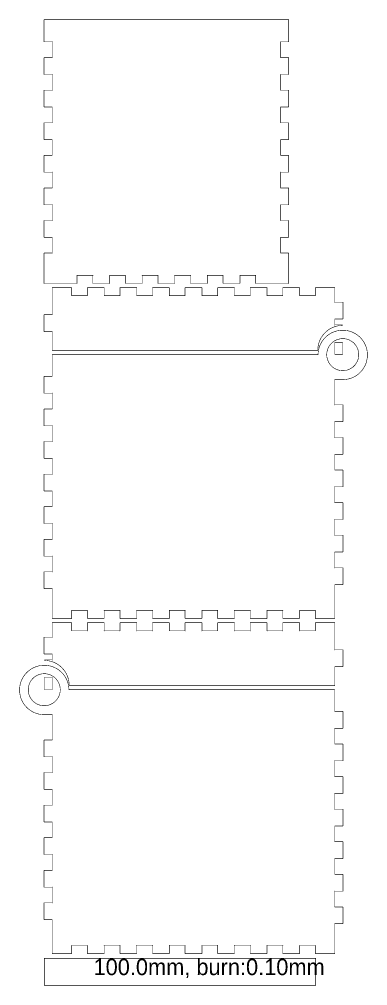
# Model space of a CAD drawing. Extents: x 10 to 138, y 10 to 697.
# Drawn here: x 9.7 to 138.1, y 9.9 to 365.8 of the extents above; entities that cross this region are included whole.
import ezdxf

# ---------------------------------------------------------------- set-up
doc = ezdxf.new("R2010")
doc.units = 0
doc.layers.get('0').update_dxf_attribs({"linetype": 'CONTINUOUS'})

msp = doc.modelspace()

# ---------------------------------------------------------------- linework, layer by layer
at = {"color": 0, "const_width": 0.2}
for points in [[(21.9246, 268.5), (30.9246, 268.5), (30.9411, 268.5), (30.9948, 268.53), (31.0251, 268.584), (31.0251, 268.6), (31.0251, 271.5), (31.0251, 271.511), (31.01, 271.543), (30.9866, 271.538), (30.9824, 271.515), (31.0141, 271.5), (31.0251, 271.5), (36.8254, 271.5), (36.8349, 271.5), (36.8667, 271.515), (36.8625, 271.538), (36.8392, 271.543), (36.8254, 271.511), (36.8254, 271.5), (36.8254, 268.6), (36.8254, 268.584), (36.8543, 268.53), (36.908, 268.5), (36.926, 268.5), (42.926, 268.5), (42.9426, 268.5), (42.9962, 268.53), (43.0251, 268.584), (43.0251, 268.6), (43.0251, 271.5), (43.0251, 271.511), (43.01, 271.543), (42.9877, 271.538), (42.9824, 271.515), (43.0142, 271.5), (43.0251, 271.5), (48.8251, 271.5), (48.835, 271.5), (48.8668, 271.515), (48.8625, 271.538), (48.8389, 271.543), (48.8251, 271.511), (48.8251, 271.5), (48.8251, 268.6), (48.8251, 268.584), (48.8541, 268.53), (48.9066, 268.5), (48.9246, 268.5), (54.9243, 268.5), (54.9409, 268.5), (54.9949, 268.53), (55.0252, 268.584), (55.0252, 268.6), (55.0252, 271.5), (55.0252, 271.511), (55.0101, 271.543), (54.9864, 271.538), (54.9822, 271.515), (55.0139, 271.5), (55.0252, 271.5), (60.8252, 271.5), (60.8348, 271.5), (60.8665, 271.515), (60.8623, 271.538), (60.839, 271.543), (60.8252, 271.511), (60.8252, 271.5), (60.8252, 268.6), (60.8252, 268.584), (60.8542, 268.53), (60.9064, 268.5), (60.9244, 268.5), (66.9258, 268.5), (66.9424, 268.5), (66.996, 268.53), (67.025, 268.584), (67.025, 268.6), (67.025, 271.5), (67.025, 271.511), (67.0098, 271.543), (66.9879, 271.538), (66.9823, 271.515), (67.014, 271.5), (67.025, 271.5), (72.8253, 271.5), (72.8349, 271.5), (72.8666, 271.515), (72.8624, 271.538), (72.8391, 271.543), (72.8253, 271.511), (72.8253, 271.5), (72.8253, 268.6), (72.8253, 268.584), (72.8543, 268.53), (72.9079, 268.5), (72.9259, 268.5), (78.9259, 268.5), (78.9421, 268.5), (78.9961, 268.53), (79.025, 268.584), (79.025, 268.6), (79.025, 271.5), (79.025, 271.511), (79.0099, 271.543), (78.9876, 271.538), (78.9824, 271.515), (79.0141, 271.5), (79.025, 271.5), (84.8251, 271.5), (84.8349, 271.5), (84.8663, 271.515), (84.8625, 271.538), (84.8388, 271.543), (84.8251, 271.511), (84.8251, 271.5), (84.8251, 268.6), (84.8251, 268.584), (84.854, 268.53), (84.908, 268.5), (84.9256, 268.5), (90.9257, 268.5), (90.9422, 268.5), (90.9959, 268.53), (91.0248, 268.584), (91.0248, 268.6), (91.0248, 271.5), (91.0248, 271.511), (91.0096, 271.543), (90.9877, 271.538), (90.9821, 271.515), (91.0138, 271.5), (91.0248, 271.5), (96.8252, 271.5), (96.8347, 271.5), (96.8664, 271.515), (96.8622, 271.538), (96.8389, 271.543), (96.8252, 271.511), (96.8252, 271.5), (96.8252, 268.6), (96.8252, 268.584), (96.8541, 268.53), (96.9063, 268.5), (96.9243, 268.5), (105.926, 268.5), (108.926, 268.5), (108.942, 268.5), (108.996, 268.53), (109.025, 268.584), (109.025, 268.6), (109.025, 271.6), (109.025, 279.6), (109.025, 279.618), (108.996, 279.672), (108.942, 279.701), (108.926, 279.701), (106.025, 279.701), (106.014, 279.701), (105.982, 279.687), (105.988, 279.663), (106.01, 279.659), (106.025, 279.691), (106.025, 279.701), (106.025, 285.499), (106.025, 285.51), (106.01, 285.542), (105.988, 285.538), (105.982, 285.514), (106.014, 285.499), (106.025, 285.499), (108.926, 285.499), (108.942, 285.499), (108.996, 285.53), (109.025, 285.583), (109.025, 285.6), (109.025, 291.6), (109.025, 291.618), (108.996, 291.671), (108.942, 291.7), (108.926, 291.7), (106.025, 291.7), (106.014, 291.7), (105.982, 291.687), (105.988, 291.663), (106.01, 291.659), (106.025, 291.691), (106.025, 291.7), (106.025, 297.501), (106.025, 297.512), (106.01, 297.543), (105.988, 297.538), (105.982, 297.516), (106.014, 297.501), (106.025, 297.501), (108.926, 297.501), (108.942, 297.501), (108.996, 297.53), (109.025, 297.583), (109.025, 297.6), (109.025, 303.6), (109.025, 303.617), (108.996, 303.671), (108.942, 303.7), (108.926, 303.7), (106.025, 303.7), (106.014, 303.7), (105.982, 303.687), (105.988, 303.663), (106.01, 303.659), (106.025, 303.691), (106.025, 303.7), (106.025, 309.5), (106.025, 309.511), (106.01, 309.543), (105.988, 309.538), (105.982, 309.516), (106.014, 309.5), (106.025, 309.5), (108.926, 309.5), (108.942, 309.5), (108.996, 309.529), (109.025, 309.583), (109.025, 309.6), (109.025, 315.6), (109.025, 315.618), (108.996, 315.671), (108.942, 315.7), (108.926, 315.7), (106.025, 315.7), (106.014, 315.7), (105.982, 315.686), (105.988, 315.663), (106.01, 315.659), (106.025, 315.691), (106.025, 315.7), (106.025, 321.501), (106.025, 321.511), (106.01, 321.543), (105.988, 321.538), (105.982, 321.516), (106.014, 321.501), (106.025, 321.501), (108.926, 321.501), (108.942, 321.501), (108.996, 321.529), (109.025, 321.583), (109.025, 321.6), (109.025, 327.6), (109.025, 327.618), (108.996, 327.671), (108.942, 327.7), (108.926, 327.7), (106.025, 327.7), (106.014, 327.7), (105.982, 327.686), (105.988, 327.663), (106.01, 327.659), (106.025, 327.691), (106.025, 327.7), (106.025, 333.5), (106.025, 333.512), (106.01, 333.543), (105.988, 333.538), (105.982, 333.515), (106.014, 333.5), (106.025, 333.5), (108.926, 333.5), (108.942, 333.5), (108.996, 333.53), (109.025, 333.583), (109.025, 333.6), (109.025, 339.6), (109.025, 339.617), (108.996, 339.671), (108.942, 339.7), (108.926, 339.7), (106.025, 339.7), (106.014, 339.7), (105.982, 339.687), (105.988, 339.663), (106.01, 339.659), (106.025, 339.69), (106.025, 339.7), (106.025, 345.5), (106.025, 345.511), (106.01, 345.543), (105.988, 345.538), (105.982, 345.515), (106.014, 345.5), (106.025, 345.5), (108.926, 345.5), (108.942, 345.5), (108.996, 345.529), (109.025, 345.583), (109.025, 345.599), (109.025, 351.599), (109.025, 351.617), (108.996, 351.671), (108.942, 351.7), (108.926, 351.7), (106.025, 351.7), (106.014, 351.7), (105.982, 351.686), (105.988, 351.663), (106.01, 351.659), (106.025, 351.691), (106.025, 351.7), (106.025, 357.501), (106.025, 357.512), (106.01, 357.544), (105.988, 357.537), (105.982, 357.516), (106.014, 357.501), (106.025, 357.501), (108.926, 357.501), (108.942, 357.501), (108.996, 357.53), (109.025, 357.583), (109.025, 357.6), (109.025, 365.601), (109.025, 365.619), (108.996, 365.672), (108.942, 365.7), (108.926, 365.7), (105.926, 365.7), (21.9246, 365.7), (18.9246, 365.7), (18.9067, 365.7), (18.8543, 365.672), (18.8254, 365.619), (18.8254, 365.601), (18.8254, 357.6), (18.8254, 357.583), (18.8543, 357.53), (18.9067, 357.501), (18.9246, 357.501), (21.8254, 357.501), (21.835, 357.501), (21.8667, 357.516), (21.8626, 357.537), (21.8392, 357.544), (21.8254, 357.512), (21.8254, 357.501), (21.8254, 351.7), (21.8254, 351.691), (21.8392, 351.659), (21.8626, 351.663), (21.8667, 351.686), (21.835, 351.7), (21.8254, 351.7), (18.9246, 351.7), (18.9067, 351.7), (18.8543, 351.671), (18.8254, 351.617), (18.8254, 351.599), (18.8254, 345.599), (18.8254, 345.583), (18.8543, 345.529), (18.9067, 345.5), (18.9246, 345.5), (21.8254, 345.5), (21.835, 345.5), (21.8667, 345.515), (21.8626, 345.538), (21.8392, 345.543), (21.8254, 345.511), (21.8254, 345.5), (21.8254, 339.7), (21.8254, 339.69), (21.8392, 339.659), (21.8626, 339.663), (21.8667, 339.687), (21.835, 339.7), (21.8254, 339.7), (18.9246, 339.7), (18.9067, 339.7), (18.8543, 339.671), (18.8254, 339.617), (18.8254, 339.6), (18.8254, 333.6), (18.8254, 333.583), (18.8543, 333.53), (18.9067, 333.5), (18.9246, 333.5), (21.8254, 333.5), (21.835, 333.5), (21.8667, 333.515), (21.8626, 333.538), (21.8392, 333.543), (21.8254, 333.512), (21.8254, 333.5), (21.8254, 327.7), (21.8254, 327.691), (21.8392, 327.659), (21.8626, 327.663), (21.8667, 327.686), (21.835, 327.7), (21.8254, 327.7), (18.9246, 327.7), (18.9067, 327.7), (18.8543, 327.671), (18.8254, 327.618), (18.8254, 327.6), (18.8254, 321.6), (18.8254, 321.583), (18.8543, 321.529), (18.9067, 321.501), (18.9246, 321.501), (21.8254, 321.501), (21.835, 321.501), (21.8667, 321.516), (21.8626, 321.538), (21.8392, 321.543), (21.8254, 321.511), (21.8254, 321.501), (21.8254, 315.7), (21.8254, 315.691), (21.8392, 315.659), (21.8626, 315.663), (21.8667, 315.686), (21.835, 315.7), (21.8254, 315.7), (18.9246, 315.7), (18.9067, 315.7), (18.8543, 315.671), (18.8254, 315.618), (18.8254, 315.6), (18.8254, 309.6), (18.8254, 309.583), (18.8543, 309.529), (18.9067, 309.5), (18.9246, 309.5), (21.8254, 309.5), (21.835, 309.5), (21.8667, 309.516), (21.8626, 309.538), (21.8392, 309.543), (21.8254, 309.511), (21.8254, 309.5), (21.8254, 303.7), (21.8254, 303.691), (21.8392, 303.659), (21.8626, 303.663), (21.8667, 303.687), (21.835, 303.7), (21.8254, 303.7), (18.9246, 303.7), (18.9067, 303.7), (18.8543, 303.671), (18.8254, 303.617), (18.8254, 303.6), (18.8254, 297.6), (18.8254, 297.583), (18.8543, 297.53), (18.9067, 297.501), (18.9246, 297.501), (21.8254, 297.501), (21.835, 297.501), (21.8667, 297.516), (21.8626, 297.538), (21.8392, 297.543), (21.8254, 297.512), (21.8254, 297.501), (21.8254, 291.7), (21.8254, 291.691), (21.8392, 291.659), (21.8626, 291.663), (21.8667, 291.687), (21.835, 291.7), (21.8254, 291.7), (18.9246, 291.7), (18.9067, 291.7), (18.8543, 291.671), (18.8254, 291.618), (18.8254, 291.6), (18.8254, 285.6), (18.8254, 285.583), (18.8543, 285.53), (18.9067, 285.499), (18.9246, 285.499), (21.8254, 285.499), (21.835, 285.499), (21.8667, 285.514), (21.8626, 285.538), (21.8392, 285.542), (21.8254, 285.51), (21.8254, 285.499), (21.8254, 279.701), (21.8254, 279.691), (21.8392, 279.659), (21.8626, 279.663), (21.8667, 279.687), (21.835, 279.701), (21.8254, 279.701), (18.9246, 279.701), (18.9067, 279.701), (18.8543, 279.672), (18.8254, 279.618), (18.8254, 279.6), (18.8254, 271.6), (18.8254, 268.6), (18.8254, 268.584), (18.8543, 268.53), (18.9067, 268.5), (18.9246, 268.5), (21.9246, 268.5)], [(21.9246, 243.8), (119.625, 243.8), (119.641, 243.8), (119.695, 243.83), (119.725, 243.884), (119.725, 243.9), (119.725, 244.202), (119.804, 245.105), (120.038, 246.282), (120.424, 247.42), (120.807, 248.241), (120.957, 248.5), (121.108, 248.761), (121.627, 249.504), (122.42, 250.406), (123.322, 251.197), (124.065, 251.716), (124.325, 251.867), (124.586, 252.017), (125.405, 252.402), (126.544, 252.787), (127.721, 253.022), (128.623, 253.1), (128.925, 253.1), (128.913, 253.1), (128.878, 253.112), (128.875, 253.114), (128.871, 253.117), (128.84, 253.147), (128.838, 253.15), (128.836, 253.154), (128.826, 253.188), (128.826, 253.199), (128.826, 253.213), (128.836, 253.248), (128.838, 253.25), (128.84, 253.255), (128.871, 253.285), (128.875, 253.286), (128.878, 253.289), (128.913, 253.3), (128.925, 253.3), (125.925, 253.3), (125.937, 253.3), (125.971, 253.289), (125.975, 253.286), (125.978, 253.285), (126.009, 253.255), (126.012, 253.25), (126.013, 253.248), (126.026, 253.212), (126.026, 253.199), (126.026, 253.187), (126.013, 253.154), (126.012, 253.15), (126.009, 253.147), (125.978, 253.117), (125.975, 253.114), (125.971, 253.112), (125.936, 253.1), (125.925, 253.1), (125.942, 253.1), (125.995, 253.129), (126.026, 253.183), (126.026, 253.199), (126.026, 255.45), (126.026, 255.461), (126.01, 255.492), (125.987, 255.488), (125.983, 255.465), (126.015, 255.45), (126.026, 255.45), (128.925, 255.45), (128.942, 255.45), (128.995, 255.48), (129.026, 255.534), (129.026, 255.55), (129.026, 261.55), (129.026, 261.568), (128.995, 261.621), (128.942, 261.65), (128.925, 261.65), (126.026, 261.65), (126.015, 261.65), (125.983, 261.636), (125.987, 261.612), (126.01, 261.608), (126.026, 261.64), (126.026, 261.65), (126.026, 263.9), (126.026, 266.9), (126.026, 266.918), (125.995, 266.972), (125.942, 267.001), (125.925, 267.001), (118.925, 267.001), (118.907, 267.001), (118.854, 266.972), (118.825, 266.918), (118.825, 266.9), (118.825, 264.001), (118.825, 263.991), (118.839, 263.959), (118.863, 263.963), (118.867, 263.987), (118.835, 264.001), (118.825, 264.001), (113.025, 264.001), (113.014, 264.001), (112.983, 263.987), (112.987, 263.963), (113.01, 263.959), (113.025, 263.991), (113.025, 264.001), (113.025, 266.9), (113.025, 266.918), (112.995, 266.972), (112.941, 267.001), (112.925, 267.001), (106.925, 267.001), (106.907, 267.001), (106.855, 266.972), (106.826, 266.918), (106.826, 266.9), (106.826, 264.001), (106.826, 263.991), (106.839, 263.959), (106.863, 263.963), (106.867, 263.987), (106.835, 264.001), (106.826, 264.001), (101.025, 264.001), (101.014, 264.001), (100.983, 263.987), (100.987, 263.963), (101.01, 263.959), (101.025, 263.991), (101.025, 264.001), (101.025, 266.9), (101.025, 266.918), (100.995, 266.972), (100.941, 267.001), (100.925, 267.001), (94.9247, 267.001), (94.9068, 267.001), (94.8545, 266.972), (94.8256, 266.918), (94.8256, 266.9), (94.8256, 264.001), (94.8256, 263.991), (94.8394, 263.959), (94.8627, 263.963), (94.8669, 263.987), (94.8351, 264.001), (94.8256, 264.001), (89.0252, 264.001), (89.0143, 264.001), (88.9825, 263.987), (88.9868, 263.963), (89.0104, 263.959), (89.0252, 263.991), (89.0252, 264.001), (89.0252, 266.9), (89.0252, 266.918), (88.9953, 266.972), (88.9413, 267.001), (88.9247, 267.001), (82.925, 267.001), (82.907, 267.001), (82.8544, 266.972), (82.8255, 266.918), (82.8255, 266.9), (82.8255, 264.001), (82.8255, 263.991), (82.8393, 263.959), (82.8629, 263.963), (82.8668, 263.987), (82.8354, 264.001), (82.8255, 264.001), (77.0255, 264.001), (77.0146, 264.001), (76.9828, 263.987), (76.9867, 263.963), (77.0103, 263.959), (77.0255, 263.991), (77.0255, 264.001), (77.0255, 266.9), (77.0255, 266.918), (76.9952, 266.972), (76.9415, 267.001), (76.925, 267.001), (70.9249, 267.001), (70.9069, 267.001), (70.8547, 266.972), (70.8258, 266.918), (70.8258, 266.9), (70.8258, 264.001), (70.8258, 263.991), (70.8395, 263.959), (70.8628, 263.963), (70.8671, 263.987), (70.8353, 264.001), (70.8258, 264.001), (65.0254, 264.001), (65.0145, 264.001), (64.9827, 263.987), (64.987, 263.963), (65.0102, 263.959), (65.0254, 263.991), (65.0254, 264.001), (65.0254, 266.9), (65.0254, 266.918), (64.9951, 266.972), (64.9414, 267.001), (64.9249, 267.001), (58.9248, 267.001), (58.9068, 267.001), (58.8532, 266.972), (58.8243, 266.918), (58.8243, 266.9), (58.8243, 264.001), (58.8243, 263.991), (58.838, 263.959), (58.8617, 263.963), (58.8656, 263.987), (58.8338, 264.001), (58.8243, 264.001), (53.0257, 264.001), (53.0144, 264.001), (52.983, 263.987), (52.9869, 263.963), (53.0105, 263.959), (53.0257, 263.991), (53.0257, 264.001), (53.0257, 266.9), (53.0257, 266.918), (52.9953, 266.972), (52.9414, 267.001), (52.9248, 267.001), (46.9251, 267.001), (46.9071, 267.001), (46.8545, 266.972), (46.8256, 266.918), (46.8256, 266.9), (46.8256, 264.001), (46.8256, 263.991), (46.8394, 263.959), (46.863, 263.963), (46.8672, 263.987), (46.8355, 264.001), (46.8256, 264.001), (41.0256, 264.001), (41.0147, 264.001), (40.9829, 263.987), (40.9871, 263.963), (41.0104, 263.959), (41.0256, 263.991), (41.0256, 264.001), (41.0256, 266.9), (41.0256, 266.918), (40.9952, 266.972), (40.9416, 267.001), (40.925, 267.001), (34.925, 267.001), (34.9071, 267.001), (34.8547, 266.972), (34.8258, 266.918), (34.8258, 266.9), (34.8258, 264.001), (34.8258, 263.991), (34.8396, 263.959), (34.863, 263.963), (34.8671, 263.987), (34.8354, 264.001), (34.8258, 264.001), (29.0256, 264.001), (29.0146, 264.001), (28.9829, 263.987), (28.987, 263.963), (29.0105, 263.959), (29.0256, 263.991), (29.0256, 264.001), (29.0256, 266.9), (29.0256, 266.918), (28.9953, 266.972), (28.9416, 267.001), (28.925, 267.001), (21.9246, 267.001), (21.9067, 267.001), (21.8543, 266.972), (21.8254, 266.918), (21.8254, 266.9), (21.8254, 263.9), (21.8254, 257), (21.8254, 256.99), (21.8392, 256.959), (21.8626, 256.963), (21.8667, 256.986), (21.835, 257), (21.8254, 257), (18.9246, 257), (18.9067, 257), (18.8543, 256.971), (18.8254, 256.917), (18.8254, 256.899), (18.8254, 250.901), (18.8254, 250.884), (18.8543, 250.831), (18.9067, 250.8), (18.9246, 250.8), (21.8254, 250.8), (21.835, 250.8), (21.8667, 250.815), (21.8626, 250.839), (21.8392, 250.843), (21.8254, 250.811), (21.8254, 250.8), (21.8254, 243.9), (21.8254, 243.884), (21.8543, 243.83), (21.9067, 243.8), (21.9246, 243.8)], [(21.9246, 145.101), (28.925, 145.101), (28.9416, 145.101), (28.9953, 145.13), (29.0256, 145.183), (29.0256, 145.2), (29.0256, 148.101), (29.0256, 148.112), (29.0105, 148.143), (28.987, 148.138), (28.9829, 148.116), (29.0146, 148.101), (29.0256, 148.101), (34.8258, 148.101), (34.8354, 148.101), (34.8671, 148.116), (34.863, 148.138), (34.8396, 148.143), (34.8258, 148.112), (34.8258, 148.101), (34.8258, 145.2), (34.8258, 145.183), (34.8547, 145.13), (34.9071, 145.101), (34.925, 145.101), (40.925, 145.101), (40.9416, 145.101), (40.9952, 145.13), (41.0256, 145.183), (41.0256, 145.2), (41.0256, 148.101), (41.0256, 148.112), (41.0104, 148.143), (40.9871, 148.138), (40.9829, 148.116), (41.0147, 148.101), (41.0256, 148.101), (46.8256, 148.101), (46.8355, 148.101), (46.8672, 148.116), (46.863, 148.138), (46.8394, 148.143), (46.8256, 148.112), (46.8256, 148.101), (46.8256, 145.2), (46.8256, 145.183), (46.8545, 145.13), (46.9071, 145.101), (46.9251, 145.101), (52.9248, 145.101), (52.9414, 145.101), (52.9953, 145.13), (53.0257, 145.183), (53.0257, 145.2), (53.0257, 148.101), (53.0257, 148.112), (53.0105, 148.143), (52.9869, 148.138), (52.983, 148.116), (53.0144, 148.101), (53.0257, 148.101), (58.8243, 148.101), (58.8338, 148.101), (58.8656, 148.116), (58.8617, 148.138), (58.838, 148.143), (58.8243, 148.112), (58.8243, 148.101), (58.8243, 145.2), (58.8243, 145.183), (58.8532, 145.13), (58.9068, 145.101), (58.9248, 145.101), (64.9249, 145.101), (64.9414, 145.101), (64.9951, 145.13), (65.0254, 145.183), (65.0254, 145.2), (65.0254, 148.101), (65.0254, 148.112), (65.0102, 148.143), (64.987, 148.138), (64.9827, 148.116), (65.0145, 148.101), (65.0254, 148.101), (70.8258, 148.101), (70.8353, 148.101), (70.8671, 148.116), (70.8628, 148.138), (70.8395, 148.143), (70.8258, 148.112), (70.8258, 148.101), (70.8258, 145.2), (70.8258, 145.183), (70.8547, 145.13), (70.9069, 145.101), (70.9249, 145.101), (76.925, 145.101), (76.9415, 145.101), (76.9952, 145.13), (77.0255, 145.183), (77.0255, 145.2), (77.0255, 148.101), (77.0255, 148.112), (77.0103, 148.143), (76.9867, 148.138), (76.9828, 148.116), (77.0146, 148.101), (77.0255, 148.101), (82.8255, 148.101), (82.8354, 148.101), (82.8668, 148.116), (82.8629, 148.138), (82.8393, 148.143), (82.8255, 148.112), (82.8255, 148.101), (82.8255, 145.2), (82.8255, 145.183), (82.8544, 145.13), (82.907, 145.101), (82.925, 145.101), (88.9247, 145.101), (88.9413, 145.101), (88.9953, 145.13), (89.0252, 145.183), (89.0252, 145.2), (89.0252, 148.101), (89.0252, 148.112), (89.0104, 148.143), (88.9868, 148.138), (88.9825, 148.116), (89.0143, 148.101), (89.0252, 148.101), (94.8256, 148.101), (94.8351, 148.101), (94.8669, 148.116), (94.8627, 148.138), (94.8394, 148.143), (94.8256, 148.112), (94.8256, 148.101), (94.8256, 145.2), (94.8256, 145.183), (94.8545, 145.13), (94.9068, 145.101), (94.9247, 145.101), (100.925, 145.101), (100.941, 145.101), (100.995, 145.13), (101.025, 145.183), (101.025, 145.2), (101.025, 148.101), (101.025, 148.112), (101.01, 148.143), (100.987, 148.138), (100.983, 148.116), (101.014, 148.101), (101.025, 148.101), (106.826, 148.101), (106.835, 148.101), (106.867, 148.116), (106.863, 148.138), (106.839, 148.143), (106.826, 148.112), (106.826, 148.101), (106.826, 145.2), (106.826, 145.183), (106.855, 145.13), (106.907, 145.101), (106.925, 145.101), (112.925, 145.101), (112.941, 145.101), (112.995, 145.13), (113.025, 145.183), (113.025, 145.2), (113.025, 148.101), (113.025, 148.112), (113.01, 148.143), (112.987, 148.138), (112.983, 148.116), (113.014, 148.101), (113.025, 148.101), (118.825, 148.101), (118.835, 148.101), (118.867, 148.116), (118.863, 148.138), (118.839, 148.143), (118.825, 148.112), (118.825, 148.101), (118.825, 145.2), (118.825, 145.183), (118.854, 145.13), (118.907, 145.101), (118.925, 145.101), (125.925, 145.101), (125.942, 145.101), (125.995, 145.13), (126.026, 145.183), (126.026, 145.2), (126.026, 148.2), (126.026, 157.599), (126.026, 157.611), (126.01, 157.642), (125.987, 157.638), (125.983, 157.614), (126.015, 157.599), (126.026, 157.599), (128.925, 157.599), (128.942, 157.599), (128.995, 157.63), (129.026, 157.684), (129.026, 157.7), (129.026, 163.7), (129.026, 163.718), (128.995, 163.771), (128.942, 163.8), (128.925, 163.8), (126.026, 163.8), (126.015, 163.8), (125.983, 163.787), (125.987, 163.763), (126.01, 163.759), (126.026, 163.791), (126.026, 163.8), (126.026, 169.601), (126.026, 169.612), (126.01, 169.643), (125.987, 169.638), (125.983, 169.616), (126.015, 169.601), (126.026, 169.601), (128.925, 169.601), (128.942, 169.601), (128.995, 169.63), (129.026, 169.683), (129.026, 169.7), (129.026, 175.7), (129.026, 175.718), (128.995, 175.772), (128.942, 175.8), (128.925, 175.8), (126.026, 175.8), (126.015, 175.8), (125.983, 175.787), (125.987, 175.763), (126.01, 175.759), (126.026, 175.791), (126.026, 175.8), (126.026, 181.6), (126.026, 181.612), (126.01, 181.644), (125.987, 181.638), (125.983, 181.616), (126.015, 181.6), (126.026, 181.6), (128.925, 181.6), (128.942, 181.6), (128.995, 181.629), (129.026, 181.683), (129.026, 181.7), (129.026, 187.7), (129.026, 187.718), (128.995, 187.772), (128.942, 187.801), (128.925, 187.801), (126.026, 187.801), (126.015, 187.801), (125.983, 187.787), (125.987, 187.763), (126.01, 187.759), (126.026, 187.791), (126.026, 187.801), (126.026, 193.599), (126.026, 193.61), (126.01, 193.642), (125.987, 193.638), (125.983, 193.614), (126.015, 193.599), (126.026, 193.599), (128.925, 193.599), (128.942, 193.599), (128.995, 193.629), (129.026, 193.683), (129.026, 193.7), (129.026, 199.7), (129.026, 199.718), (128.995, 199.771), (128.942, 199.8), (128.925, 199.8), (126.026, 199.8), (126.015, 199.8), (125.983, 199.787), (125.987, 199.763), (126.01, 199.759), (126.026, 199.791), (126.026, 199.8), (126.026, 205.601), (126.026, 205.612), (126.01, 205.643), (125.987, 205.638), (125.983, 205.616), (126.015, 205.601), (126.026, 205.601), (128.925, 205.601), (128.942, 205.601), (128.995, 205.63), (129.026, 205.683), (129.026, 205.7), (129.026, 211.7), (129.026, 211.718), (128.995, 211.771), (128.942, 211.8), (128.925, 211.8), (126.026, 211.8), (126.015, 211.8), (125.983, 211.787), (125.987, 211.763), (126.01, 211.759), (126.026, 211.791), (126.026, 211.8), (126.026, 217.6), (126.026, 217.612), (126.01, 217.643), (125.987, 217.638), (125.983, 217.616), (126.015, 217.6), (126.026, 217.6), (128.925, 217.6), (128.942, 217.6), (128.995, 217.629), (129.026, 217.683), (129.026, 217.7), (129.026, 223.7), (129.026, 223.718), (128.995, 223.772), (128.942, 223.8), (128.925, 223.8), (126.026, 223.8), (126.015, 223.8), (125.983, 223.786), (125.987, 223.763), (126.01, 223.759), (126.026, 223.791), (126.026, 223.8), (126.026, 233.2), (126.026, 233.218), (125.995, 233.271), (125.942, 233.3), (125.925, 233.3), (125.937, 233.3), (125.971, 233.289), (125.975, 233.287), (125.978, 233.285), (126.009, 233.253), (126.012, 233.25), (126.013, 233.247), (126.026, 233.212), (126.026, 233.2), (126.026, 233.188), (126.013, 233.154), (126.012, 233.15), (126.009, 233.148), (125.978, 233.116), (125.975, 233.113), (125.971, 233.112), (125.936, 233.101), (125.925, 233.101), (128.925, 233.101), (129.093, 233.101), (129.598, 233.127), (130.263, 233.2), (130.92, 233.323), (131.567, 233.493), (132.198, 233.71), (132.813, 233.973), (133.408, 234.281), (133.841, 234.541), (133.981, 234.633), (134.12, 234.727), (134.525, 235.029), (135.038, 235.46), (135.516, 235.927), (135.959, 236.427), (136.364, 236.959), (136.727, 237.519), (137.051, 238.106), (137.268, 238.563), (137.333, 238.718), (137.461, 239.028), (137.753, 239.994), (137.982, 241.308), (138.015, 242.644), (137.915, 243.648), (137.851, 243.975), (137.818, 244.14), (137.694, 244.631), (137.491, 245.269), (137.243, 245.89), (136.949, 246.49), (136.613, 247.067), (136.236, 247.618), (135.817, 248.142), (135.478, 248.515), (135.359, 248.634), (135.239, 248.754), (134.866, 249.093), (134.342, 249.512), (133.791, 249.889), (133.213, 250.226), (132.614, 250.519), (131.993, 250.767), (131.355, 250.97), (130.864, 251.094), (130.7, 251.126), (130.371, 251.192), (129.367, 251.291), (128.032, 251.258), (126.717, 251.029), (125.752, 250.735), (125.443, 250.607), (125.287, 250.544), (124.83, 250.328), (124.243, 250.004), (123.683, 249.64), (123.151, 249.235), (122.651, 248.792), (122.184, 248.314), (121.752, 247.802), (121.451, 247.396), (121.358, 247.256), (121.265, 247.117), (121.006, 246.684), (120.697, 246.089), (120.434, 245.474), (120.216, 244.842), (120.045, 244.197), (119.923, 243.539), (119.849, 242.874), (119.825, 242.369), (119.825, 242.2), (119.825, 242.218), (119.853, 242.272), (119.907, 242.3), (119.925, 242.3), (21.9246, 242.3), (21.9067, 242.3), (21.8543, 242.272), (21.8254, 242.218), (21.8254, 242.2), (21.8254, 234.299), (21.8254, 234.29), (21.8392, 234.258), (21.8626, 234.262), (21.8667, 234.286), (21.835, 234.299), (21.8254, 234.299), (18.9246, 234.299), (18.9067, 234.299), (18.8543, 234.271), (18.8254, 234.218), (18.8254, 234.2), (18.8254, 228.2), (18.8254, 228.184), (18.8543, 228.13), (18.9067, 228.1), (18.9246, 228.1), (21.8254, 228.1), (21.835, 228.1), (21.8667, 228.115), (21.8626, 228.138), (21.8392, 228.142), (21.8254, 228.111), (21.8254, 228.1), (21.8254, 222.3), (21.8254, 222.29), (21.8392, 222.258), (21.8626, 222.262), (21.8667, 222.286), (21.835, 222.3), (21.8254, 222.3), (18.9246, 222.3), (18.9067, 222.3), (18.8543, 222.271), (18.8254, 222.218), (18.8254, 222.2), (18.8254, 216.201), (18.8254, 216.184), (18.8543, 216.13), (18.9067, 216.1), (18.9246, 216.1), (21.8254, 216.1), (21.835, 216.1), (21.8667, 216.115), (21.8626, 216.138), (21.8392, 216.143), (21.8254, 216.111), (21.8254, 216.1), (21.8254, 210.3), (21.8254, 210.29), (21.8392, 210.258), (21.8626, 210.263), (21.8667, 210.286), (21.835, 210.3), (21.8254, 210.3), (18.9246, 210.3), (18.9067, 210.3), (18.8543, 210.271), (18.8254, 210.219), (18.8254, 210.201), (18.8254, 204.2), (18.8254, 204.184), (18.8543, 204.13), (18.9067, 204.1), (18.9246, 204.1), (21.8254, 204.1), (21.835, 204.1), (21.8667, 204.115), (21.8626, 204.138), (21.8392, 204.143), (21.8254, 204.111), (21.8254, 204.1), (21.8254, 198.3), (21.8254, 198.29), (21.8392, 198.258), (21.8626, 198.263), (21.8667, 198.286), (21.835, 198.3), (21.8254, 198.3), (18.9246, 198.3), (18.9067, 198.3), (18.8543, 198.271), (18.8254, 198.218), (18.8254, 198.2), (18.8254, 192.2), (18.8254, 192.184), (18.8543, 192.13), (18.9067, 192.1), (18.9246, 192.1), (21.8254, 192.1), (21.835, 192.1), (21.8667, 192.115), (21.8626, 192.139), (21.8392, 192.143), (21.8254, 192.111), (21.8254, 192.1), (21.8254, 186.3), (21.8254, 186.29), (21.8392, 186.259), (21.8626, 186.262), (21.8667, 186.286), (21.835, 186.3), (21.8254, 186.3), (18.9246, 186.3), (18.9067, 186.3), (18.8543, 186.271), (18.8254, 186.218), (18.8254, 186.201), (18.8254, 180.201), (18.8254, 180.184), (18.8543, 180.13), (18.9067, 180.1), (18.9246, 180.1), (21.8254, 180.1), (21.835, 180.1), (21.8667, 180.115), (21.8626, 180.139), (21.8392, 180.143), (21.8254, 180.111), (21.8254, 180.1), (21.8254, 174.3), (21.8254, 174.29), (21.8392, 174.258), (21.8626, 174.263), (21.8667, 174.286), (21.835, 174.3), (21.8254, 174.3), (18.9246, 174.3), (18.9067, 174.3), (18.8543, 174.271), (18.8254, 174.219), (18.8254, 174.201), (18.8254, 168.199), (18.8254, 168.183), (18.8543, 168.13), (18.9067, 168.1), (18.9246, 168.1), (21.8254, 168.1), (21.835, 168.1), (21.8667, 168.115), (21.8626, 168.137), (21.8392, 168.143), (21.8254, 168.111), (21.8254, 168.1), (21.8254, 162.3), (21.8254, 162.29), (21.8392, 162.258), (21.8626, 162.263), (21.8667, 162.286), (21.835, 162.3), (21.8254, 162.3), (18.9246, 162.3), (18.9067, 162.3), (18.8543, 162.271), (18.8254, 162.219), (18.8254, 162.201), (18.8254, 156.2), (18.8254, 156.184), (18.8543, 156.13), (18.9067, 156.1), (18.9246, 156.1), (21.8254, 156.1), (21.835, 156.1), (21.8667, 156.115), (21.8626, 156.139), (21.8392, 156.143), (21.8254, 156.111), (21.8254, 156.1), (21.8254, 148.2), (21.8254, 145.2), (21.8254, 145.183), (21.8543, 145.13), (21.9067, 145.101), (21.9246, 145.101)], [(21.9246, 129.699), (21.9122, 129.699), (21.8777, 129.712), (21.875, 129.713), (21.8708, 129.716), (21.8405, 129.748), (21.8392, 129.751), (21.8364, 129.755), (21.8254, 129.789), (21.8254, 129.8), (21.8254, 129.813), (21.8364, 129.847), (21.8392, 129.85), (21.8405, 129.854), (21.8708, 129.886), (21.875, 129.887), (21.8777, 129.89), (21.9122, 129.899), (21.9246, 129.899), (18.9246, 129.899), (18.937, 129.899), (18.9714, 129.89), (18.9756, 129.887), (18.9784, 129.886), (19.0087, 129.854), (19.0114, 129.85), (19.0128, 129.847), (19.0252, 129.813), (19.0252, 129.8), (19.0252, 129.788), (19.0128, 129.755), (19.0114, 129.751), (19.0087, 129.748), (18.9784, 129.716), (18.9756, 129.713), (18.9714, 129.712), (18.9356, 129.699), (18.9246, 129.699), (19.225, 129.699), (20.1276, 129.621), (21.3058, 129.387), (22.4427, 129.001), (23.264, 128.618), (23.5245, 128.468), (23.7836, 128.317), (24.5263, 127.798), (25.4289, 127.006), (26.2213, 126.103), (26.7422, 125.36), (26.8924, 125.1), (27.0426, 124.841), (27.4257, 124.019), (27.8116, 122.881), (28.0458, 121.704), (28.1258, 120.802), (28.1258, 120.5), (28.1258, 120.483), (28.1547, 120.43), (28.2071, 120.399), (28.225, 120.399), (125.925, 120.399), (125.942, 120.399), (125.995, 120.43), (126.026, 120.483), (126.026, 120.5), (126.026, 127.4), (126.026, 127.411), (126.01, 127.442), (125.987, 127.438), (125.983, 127.415), (126.015, 127.4), (126.026, 127.4), (128.925, 127.4), (128.942, 127.4), (128.995, 127.43), (129.026, 127.484), (129.026, 127.5), (129.026, 133.5), (129.026, 133.518), (128.995, 133.572), (128.942, 133.601), (128.925, 133.601), (126.026, 133.601), (126.015, 133.601), (125.983, 133.587), (125.987, 133.563), (126.01, 133.56), (126.026, 133.591), (126.026, 133.601), (126.026, 140.501), (126.026, 143.5), (126.026, 143.518), (125.995, 143.571), (125.942, 143.6), (125.925, 143.6), (118.925, 143.6), (118.907, 143.6), (118.854, 143.571), (118.825, 143.518), (118.825, 143.5), (118.825, 140.6), (118.825, 140.59), (118.839, 140.559), (118.863, 140.563), (118.867, 140.586), (118.835, 140.6), (118.825, 140.6), (113.025, 140.6), (113.014, 140.6), (112.983, 140.586), (112.987, 140.563), (113.01, 140.559), (113.025, 140.59), (113.025, 140.6), (113.025, 143.5), (113.025, 143.518), (112.995, 143.571), (112.941, 143.6), (112.925, 143.6), (106.925, 143.6), (106.907, 143.6), (106.855, 143.571), (106.826, 143.518), (106.826, 143.5), (106.826, 140.6), (106.826, 140.59), (106.839, 140.559), (106.863, 140.563), (106.867, 140.586), (106.835, 140.6), (106.826, 140.6), (101.025, 140.6), (101.014, 140.6), (100.983, 140.586), (100.987, 140.563), (101.01, 140.559), (101.025, 140.59), (101.025, 140.6), (101.025, 143.5), (101.025, 143.518), (100.995, 143.571), (100.941, 143.6), (100.925, 143.6), (94.9247, 143.6), (94.9068, 143.6), (94.8545, 143.571), (94.8256, 143.518), (94.8256, 143.5), (94.8256, 140.6), (94.8256, 140.59), (94.8394, 140.559), (94.8627, 140.563), (94.8669, 140.586), (94.8351, 140.6), (94.8256, 140.6), (89.0252, 140.6), (89.0143, 140.6), (88.9825, 140.586), (88.9868, 140.563), (89.0104, 140.559), (89.0252, 140.59), (89.0252, 140.6), (89.0252, 143.5), (89.0252, 143.518), (88.9953, 143.571), (88.9413, 143.6), (88.9247, 143.6), (82.925, 143.6), (82.907, 143.6), (82.8544, 143.571), (82.8255, 143.518), (82.8255, 143.5), (82.8255, 140.6), (82.8255, 140.59), (82.8393, 140.559), (82.8629, 140.563), (82.8668, 140.586), (82.8354, 140.6), (82.8255, 140.6), (77.0255, 140.6), (77.0146, 140.6), (76.9828, 140.586), (76.9867, 140.563), (77.0103, 140.559), (77.0255, 140.59), (77.0255, 140.6), (77.0255, 143.5), (77.0255, 143.518), (76.9952, 143.571), (76.9415, 143.6), (76.925, 143.6), (70.9249, 143.6), (70.9069, 143.6), (70.8547, 143.571), (70.8258, 143.518), (70.8258, 143.5), (70.8258, 140.6), (70.8258, 140.59), (70.8395, 140.559), (70.8628, 140.563), (70.8671, 140.586), (70.8353, 140.6), (70.8258, 140.6), (65.0254, 140.6), (65.0145, 140.6), (64.9827, 140.586), (64.987, 140.563), (65.0102, 140.559), (65.0254, 140.59), (65.0254, 140.6), (65.0254, 143.5), (65.0254, 143.518), (64.9951, 143.571), (64.9414, 143.6), (64.9249, 143.6), (58.9248, 143.6), (58.9068, 143.6), (58.8532, 143.571), (58.8243, 143.518), (58.8243, 143.5), (58.8243, 140.6), (58.8243, 140.59), (58.838, 140.559), (58.8617, 140.563), (58.8656, 140.586), (58.8338, 140.6), (58.8243, 140.6), (53.0257, 140.6), (53.0144, 140.6), (52.983, 140.586), (52.9869, 140.563), (53.0105, 140.559), (53.0257, 140.59), (53.0257, 140.6), (53.0257, 143.5), (53.0257, 143.518), (52.9953, 143.571), (52.9414, 143.6), (52.9248, 143.6), (46.9251, 143.6), (46.9071, 143.6), (46.8545, 143.571), (46.8256, 143.518), (46.8256, 143.5), (46.8256, 140.6), (46.8256, 140.59), (46.8394, 140.559), (46.863, 140.563), (46.8672, 140.586), (46.8355, 140.6), (46.8256, 140.6), (41.0256, 140.6), (41.0147, 140.6), (40.9829, 140.586), (40.9871, 140.563), (41.0104, 140.559), (41.0256, 140.59), (41.0256, 140.6), (41.0256, 143.5), (41.0256, 143.518), (40.9952, 143.571), (40.9416, 143.6), (40.925, 143.6), (34.925, 143.6), (34.9071, 143.6), (34.8547, 143.571), (34.8258, 143.518), (34.8258, 143.5), (34.8258, 140.6), (34.8258, 140.59), (34.8396, 140.559), (34.863, 140.563), (34.8671, 140.586), (34.8354, 140.6), (34.8258, 140.6), (29.0256, 140.6), (29.0146, 140.6), (28.9829, 140.586), (28.987, 140.563), (29.0105, 140.559), (29.0256, 140.59), (29.0256, 140.6), (29.0256, 143.5), (29.0256, 143.518), (28.9953, 143.571), (28.9416, 143.6), (28.925, 143.6), (21.9246, 143.6), (21.9067, 143.6), (21.8543, 143.571), (21.8254, 143.518), (21.8254, 143.5), (21.8254, 140.501), (21.8254, 138.25), (21.8254, 138.241), (21.8392, 138.209), (21.8626, 138.213), (21.8667, 138.237), (21.835, 138.25), (21.8254, 138.25), (18.9246, 138.25), (18.9067, 138.25), (18.8543, 138.222), (18.8254, 138.168), (18.8254, 138.15), (18.8254, 132.15), (18.8254, 132.133), (18.8543, 132.079), (18.9067, 132.05), (18.9246, 132.05), (21.8254, 132.05), (21.835, 132.05), (21.8667, 132.066), (21.8626, 132.088), (21.8392, 132.093), (21.8254, 132.062), (21.8254, 132.05), (21.8254, 129.8), (21.8254, 129.784), (21.8543, 129.73), (21.9067, 129.699), (21.9246, 129.699)], [(21.9246, 21.7), (28.925, 21.7), (28.9416, 21.7), (28.9953, 21.7303), (29.0256, 21.784), (29.0256, 21.8006), (29.0256, 24.6999), (29.0256, 24.711), (29.0105, 24.7427), (28.987, 24.7385), (28.9829, 24.7151), (29.0146, 24.6999), (29.0256, 24.6999), (34.8258, 24.6999), (34.8354, 24.6999), (34.8671, 24.7151), (34.863, 24.7385), (34.8396, 24.7427), (34.8258, 24.711), (34.8258, 24.6999), (34.8258, 21.8006), (34.8258, 21.784), (34.8547, 21.7303), (34.9071, 21.7), (34.925, 21.7), (40.925, 21.7), (40.9416, 21.7), (40.9952, 21.7303), (41.0256, 21.784), (41.0256, 21.8006), (41.0256, 24.6999), (41.0256, 24.711), (41.0104, 24.7427), (40.9871, 24.7385), (40.9829, 24.7151), (41.0147, 24.6999), (41.0256, 24.6999), (46.8256, 24.6999), (46.8355, 24.6999), (46.8672, 24.7151), (46.863, 24.7385), (46.8394, 24.7427), (46.8256, 24.711), (46.8256, 24.6999), (46.8256, 21.8006), (46.8256, 21.784), (46.8545, 21.7303), (46.9071, 21.7), (46.9251, 21.7), (52.9248, 21.7), (52.9414, 21.7), (52.9953, 21.7303), (53.0257, 21.784), (53.0257, 21.8006), (53.0257, 24.6999), (53.0257, 24.711), (53.0105, 24.7427), (52.9869, 24.7385), (52.983, 24.7151), (53.0144, 24.6999), (53.0257, 24.6999), (58.8243, 24.6999), (58.8338, 24.6999), (58.8656, 24.7151), (58.8617, 24.7385), (58.838, 24.7427), (58.8243, 24.711), (58.8243, 24.6999), (58.8243, 21.8006), (58.8243, 21.784), (58.8532, 21.7303), (58.9068, 21.7), (58.9248, 21.7), (64.9249, 21.7), (64.9414, 21.7), (64.9951, 21.7303), (65.0254, 21.784), (65.0254, 21.8006), (65.0254, 24.6999), (65.0254, 24.711), (65.0102, 24.7427), (64.987, 24.7385), (64.9827, 24.7151), (65.0145, 24.6999), (65.0254, 24.6999), (70.8258, 24.6999), (70.8353, 24.6999), (70.8671, 24.7151), (70.8628, 24.7385), (70.8395, 24.7427), (70.8258, 24.711), (70.8258, 24.6999), (70.8258, 21.8006), (70.8258, 21.784), (70.8547, 21.7303), (70.9069, 21.7), (70.9249, 21.7), (76.925, 21.7), (76.9415, 21.7), (76.9952, 21.7303), (77.0255, 21.784), (77.0255, 21.8006), (77.0255, 24.6999), (77.0255, 24.711), (77.0103, 24.7427), (76.9867, 24.7385), (76.9828, 24.7151), (77.0146, 24.6999), (77.0255, 24.6999), (82.8255, 24.6999), (82.8354, 24.6999), (82.8668, 24.7151), (82.8629, 24.7385), (82.8393, 24.7427), (82.8255, 24.711), (82.8255, 24.6999), (82.8255, 21.8006), (82.8255, 21.784), (82.8544, 21.7303), (82.907, 21.7), (82.925, 21.7), (88.9247, 21.7), (88.9413, 21.7), (88.9953, 21.7303), (89.0252, 21.784), (89.0252, 21.8006), (89.0252, 24.6999), (89.0252, 24.711), (89.0104, 24.7427), (88.9868, 24.7385), (88.9825, 24.7151), (89.0143, 24.6999), (89.0252, 24.6999), (94.8256, 24.6999), (94.8351, 24.6999), (94.8669, 24.7151), (94.8627, 24.7385), (94.8394, 24.7427), (94.8256, 24.711), (94.8256, 24.6999), (94.8256, 21.8006), (94.8256, 21.784), (94.8545, 21.7303), (94.9068, 21.7), (94.9247, 21.7), (100.925, 21.7), (100.941, 21.7), (100.995, 21.7303), (101.025, 21.784), (101.025, 21.8006), (101.025, 24.6999), (101.025, 24.711), (101.01, 24.7427), (100.987, 24.7385), (100.983, 24.7151), (101.014, 24.6999), (101.025, 24.6999), (106.826, 24.6999), (106.835, 24.6999), (106.867, 24.7151), (106.863, 24.7385), (106.839, 24.7427), (106.826, 24.711), (106.826, 24.6999), (106.826, 21.8006), (106.826, 21.784), (106.855, 21.7303), (106.907, 21.7), (106.925, 21.7), (112.925, 21.7), (112.941, 21.7), (112.995, 21.7303), (113.025, 21.784), (113.025, 21.8006), (113.025, 24.6999), (113.025, 24.711), (113.01, 24.7427), (112.987, 24.7385), (112.983, 24.7151), (113.014, 24.6999), (113.025, 24.6999), (118.825, 24.6999), (118.835, 24.6999), (118.867, 24.7151), (118.863, 24.7385), (118.839, 24.7427), (118.825, 24.711), (118.825, 24.6999), (118.825, 21.8006), (118.825, 21.784), (118.854, 21.7303), (118.907, 21.7), (118.925, 21.7), (125.925, 21.7), (125.942, 21.7), (125.995, 21.7303), (126.026, 21.784), (126.026, 21.8006), (126.026, 24.8006), (126.026, 32.6995), (126.026, 32.7105), (126.01, 32.7422), (125.987, 32.7381), (125.983, 32.7146), (126.015, 32.6995), (126.026, 32.6995), (128.925, 32.6995), (128.942, 32.6995), (128.995, 32.7298), (129.026, 32.7835), (129.026, 32.8001), (129.026, 38.7999), (129.026, 38.8179), (128.995, 38.8719), (128.942, 38.9008), (128.925, 38.9008), (126.026, 38.9008), (126.015, 38.9008), (125.983, 38.8867), (125.987, 38.8634), (126.01, 38.8592), (126.026, 38.8909), (126.026, 38.9008), (126.026, 44.6994), (126.026, 44.7103), (126.01, 44.7421), (125.987, 44.7379), (125.983, 44.7146), (126.015, 44.6994), (126.026, 44.6994), (128.925, 44.6994), (128.942, 44.6994), (128.995, 44.7298), (129.026, 44.7834), (129.026, 44.8), (129.026, 50.8), (129.026, 50.818), (128.995, 50.8702), (128.942, 50.8991), (128.925, 50.8991), (126.026, 50.8991), (126.015, 50.8991), (125.983, 50.8854), (125.987, 50.8621), (126.01, 50.8579), (126.026, 50.8896), (126.026, 50.8991), (126.026, 56.6995), (126.026, 56.7104), (126.01, 56.7422), (125.987, 56.738), (125.983, 56.7147), (126.015, 56.6995), (126.026, 56.6995), (128.925, 56.6995), (128.942, 56.6995), (128.995, 56.7298), (129.026, 56.7835), (129.026, 56.8), (129.026, 62.8001), (129.026, 62.8177), (128.995, 62.8717), (128.942, 62.9006), (128.925, 62.9006), (126.026, 62.9006), (126.015, 62.9006), (125.983, 62.8869), (125.987, 62.8632), (126.01, 62.8594), (126.026, 62.8908), (126.026, 62.9006), (126.026, 68.6992), (126.026, 68.7105), (126.01, 68.7419), (125.987, 68.738), (125.983, 68.7144), (126.015, 68.6992), (126.026, 68.6992), (128.925, 68.6992), (128.942, 68.6992), (128.995, 68.7296), (129.026, 68.7836), (129.026, 68.7998), (129.026, 74.7998), (129.026, 74.8178), (128.995, 74.8714), (128.942, 74.9004), (128.925, 74.9004), (126.026, 74.9004), (126.015, 74.9004), (125.983, 74.8866), (125.987, 74.8633), (126.01, 74.8591), (126.026, 74.8908), (126.026, 74.9004), (126.026, 80.7007), (126.026, 80.7117), (126.01, 80.7434), (125.987, 80.7378), (125.983, 80.7159), (126.015, 80.7007), (126.026, 80.7007), (128.925, 80.7007), (128.942, 80.7007), (128.995, 80.7297), (129.026, 80.7833), (129.026, 80.7999), (129.026, 86.7999), (129.026, 86.8179), (128.995, 86.8715), (128.942, 86.9005), (128.925, 86.9005), (126.026, 86.9005), (126.015, 86.9005), (125.983, 86.8867), (125.987, 86.8634), (126.01, 86.8592), (126.026, 86.8909), (126.026, 86.9005), (126.026, 92.7005), (126.026, 92.7118), (126.01, 92.7435), (125.987, 92.7379), (125.983, 92.7156), (126.015, 92.7005), (126.026, 92.7005), (128.925, 92.7005), (128.942, 92.7005), (128.995, 92.7294), (129.026, 92.7834), (129.026, 92.8), (129.026, 98.8), (129.026, 98.8176), (128.995, 98.8716), (128.942, 98.9005), (128.925, 98.9005), (126.026, 98.9005), (126.015, 98.9005), (125.983, 98.8868), (125.987, 98.8632), (126.01, 98.8589), (126.026, 98.8907), (126.026, 98.9005), (126.026, 104.699), (126.026, 104.71), (126.01, 104.742), (125.987, 104.738), (125.983, 104.714), (126.015, 104.699), (126.026, 104.699), (128.925, 104.699), (128.942, 104.699), (128.995, 104.729), (129.026, 104.783), (129.026, 104.8), (129.026, 110.8), (129.026, 110.818), (128.995, 110.871), (128.942, 110.9), (128.925, 110.9), (126.026, 110.9), (126.015, 110.9), (125.983, 110.887), (125.987, 110.863), (126.01, 110.859), (126.026, 110.891), (126.026, 110.9), (126.026, 118.801), (126.026, 118.819), (125.995, 118.871), (125.942, 118.9), (125.925, 118.9), (27.9246, 118.9), (27.9411, 118.9), (27.9949, 118.871), (28.0252, 118.819), (28.0252, 118.801), (28.0252, 118.97), (27.999, 119.475), (27.926, 120.14), (27.8033, 120.797), (27.6324, 121.442), (27.4161, 122.073), (27.1529, 122.688), (26.8442, 123.283), (26.5837, 123.716), (26.4914, 123.855), (26.3977, 123.996), (26.0959, 124.401), (25.6646, 124.914), (25.1974, 125.393), (24.6972, 125.835), (24.1667, 126.239), (23.6058, 126.605), (23.0188, 126.928), (22.5626, 127.145), (22.4083, 127.208), (22.0982, 127.336), (21.1322, 127.628), (19.8162, 127.857), (18.4809, 127.89), (17.4777, 127.791), (17.1497, 127.725), (16.9843, 127.693), (16.4937, 127.569), (15.8557, 127.367), (15.2342, 127.119), (14.6348, 126.825), (14.0588, 126.49), (13.5062, 126.111), (12.9839, 125.694), (12.6091, 125.355), (12.4906, 125.235), (12.3706, 125.116), (12.0317, 124.742), (11.6141, 124.219), (11.2352, 123.667), (10.9003, 123.091), (10.6068, 122.491), (10.3587, 121.87), (10.1562, 121.231), (10.0321, 120.741), (10.0004, 120.576), (9.9343, 120.247), (9.8351, 119.245), (9.8681, 117.909), (10.0969, 116.593), (10.389, 115.627), (10.5172, 115.317), (10.5806, 115.163), (10.7969, 114.706), (11.1208, 114.119), (11.486, 113.558), (11.8897, 113.028), (12.3321, 112.528), (12.8116, 112.061), (13.3242, 111.629), (13.7294, 111.327), (13.87, 111.234), (14.0091, 111.142), (14.4418, 110.881), (15.0372, 110.573), (15.6518, 110.309), (16.2829, 110.093), (16.9278, 109.922), (17.5852, 109.799), (18.2507, 109.726), (18.7551, 109.7), (18.9246, 109.7), (21.9246, 109.7), (21.9122, 109.7), (21.8777, 109.712), (21.875, 109.714), (21.8708, 109.717), (21.8405, 109.747), (21.8392, 109.75), (21.8364, 109.754), (21.8254, 109.788), (21.8254, 109.799), (21.8254, 109.813), (21.8364, 109.848), (21.8392, 109.85), (21.8405, 109.854), (21.8708, 109.885), (21.875, 109.886), (21.8777, 109.889), (21.9122, 109.9), (21.9246, 109.9), (21.9067, 109.9), (21.8543, 109.871), (21.8254, 109.817), (21.8254, 109.799), (21.8254, 100.4), (21.8254, 100.39), (21.8392, 100.358), (21.8626, 100.362), (21.8667, 100.386), (21.835, 100.4), (21.8254, 100.4), (18.9246, 100.4), (18.9067, 100.4), (18.8543, 100.371), (18.8254, 100.318), (18.8254, 100.3), (18.8254, 94.3007), (18.8254, 94.2841), (18.8543, 94.2301), (18.9067, 94.1998), (18.9246, 94.1998), (21.8254, 94.1998), (21.835, 94.1998), (21.8667, 94.215), (21.8626, 94.2386), (21.8392, 94.2428), (21.8254, 94.2111), (21.8254, 94.1998), (21.8254, 88.3998), (21.8254, 88.3902), (21.8392, 88.3585), (21.8626, 88.3627), (21.8667, 88.386), (21.835, 88.3998), (21.8254, 88.3998), (18.9246, 88.3998), (18.9067, 88.3998), (18.8543, 88.3708), (18.8254, 88.3186), (18.8254, 88.3006), (18.8254, 82.2992), (18.8254, 82.2826), (18.8543, 82.2304), (18.9067, 82.2), (18.9246, 82.2), (21.8254, 82.2), (21.835, 82.2), (21.8667, 82.2152), (21.8626, 82.2371), (21.8392, 82.2427), (21.8254, 82.211), (21.8254, 82.2), (21.8254, 76.3997), (21.8254, 76.3901), (21.8392, 76.3584), (21.8626, 76.3626), (21.8667, 76.3859), (21.835, 76.3997), (21.8254, 76.3997), (18.9246, 76.3997), (18.9067, 76.3997), (18.8543, 76.3707), (18.8254, 76.3171), (18.8254, 76.2991), (18.8254, 70.3005), (18.8254, 70.2839), (18.8543, 70.2303), (18.9067, 70.2), (18.9246, 70.2), (21.8254, 70.2), (21.835, 70.2), (21.8667, 70.2151), (21.8626, 70.2388), (21.8392, 70.2426), (21.8254, 70.2109), (21.8254, 70.2), (21.8254, 64.3999), (21.8254, 64.3901), (21.8392, 64.3587), (21.8626, 64.3625), (21.8667, 64.3862), (21.835, 64.3999), (21.8254, 64.3999), (18.9246, 64.3999), (18.9067, 64.3999), (18.8543, 64.371), (18.8254, 64.3184), (18.8254, 64.3008), (18.8254, 58.3008), (18.8254, 58.2842), (18.8543, 58.2306), (18.9067, 58.2002), (18.9246, 58.2002), (21.8254, 58.2002), (21.835, 58.2002), (21.8667, 58.2154), (21.8626, 58.2387), (21.8392, 58.2429), (21.8254, 58.2112), (21.8254, 58.2002), (21.8254, 52.3998), (21.8254, 52.3903), (21.8392, 52.3586), (21.8626, 52.3628), (21.8667, 52.3861), (21.835, 52.3998), (21.8254, 52.3998), (18.9246, 52.3998), (18.9067, 52.3998), (18.8543, 52.3709), (18.8254, 52.3187), (18.8254, 52.3007), (18.8254, 46.2993), (18.8254, 46.2827), (18.8543, 46.2305), (18.9067, 46.2001), (18.9246, 46.2001), (21.8254, 46.2001), (21.835, 46.2001), (21.8667, 46.2153), (21.8626, 46.2372), (21.8392, 46.2428), (21.8254, 46.2111), (21.8254, 46.2001), (21.8254, 40.4001), (21.8254, 40.3902), (21.8392, 40.3585), (21.8626, 40.3627), (21.8667, 40.386), (21.835, 40.4001), (21.8254, 40.4001), (18.9246, 40.4001), (18.9067, 40.4001), (18.8543, 40.3712), (18.8254, 40.3172), (18.8254, 40.2992), (18.8254, 34.2994), (18.8254, 34.2828), (18.8543, 34.2291), (18.9067, 34.2001), (18.9246, 34.2001), (21.8254, 34.2001), (21.835, 34.2001), (21.8667, 34.2153), (21.8626, 34.2374), (21.8392, 34.2429), (21.8254, 34.2112), (21.8254, 34.2001), (21.8254, 24.8006), (21.8254, 21.8006), (21.8254, 21.784), (21.8543, 21.7303), (21.9067, 21.7), (21.9246, 21.7)], [(18.9246, 10.0004), (118.925, 10.0004), (118.925, 19.9995), (18.9246, 19.9995), (18.9246, 10.0004)]]:
    msp.add_lwpolyline(points, close=True, dxfattribs=at)
at = {"color": 5, "const_width": 0.2}
for points in [[(123.026, 242.3), (123.026, 242.511), (123.085, 243.143), (123.264, 243.962), (123.556, 244.751), (123.847, 245.314), (123.962, 245.491), (124.074, 245.668), (124.467, 246.166), (125.061, 246.76), (125.734, 247.263), (126.284, 247.58), (126.475, 247.667), (126.665, 247.755), (127.265, 247.962), (128.084, 248.141), (128.922, 248.201), (129.556, 248.171), (129.764, 248.141), (129.973, 248.112), (130.588, 247.962), (131.375, 247.668), (132.112, 247.265), (132.629, 246.896), (132.789, 246.759), (132.947, 246.622), (133.385, 246.163), (133.887, 245.491), (134.29, 244.753), (134.527, 244.165), (134.586, 243.962), (134.644, 243.761), (134.764, 243.138), (134.825, 242.3), (134.764, 241.463), (134.644, 240.84), (134.586, 240.637), (134.527, 240.436), (134.29, 239.848), (133.887, 239.112), (133.385, 238.439), (132.947, 237.979), (132.789, 237.841), (132.629, 237.705), (132.112, 237.337), (131.375, 236.934), (130.588, 236.641), (129.973, 236.491), (129.764, 236.46), (129.556, 236.431), (128.922, 236.401), (128.084, 236.46), (127.265, 236.639), (126.665, 236.846), (126.475, 236.933), (126.284, 237.021), (125.734, 237.338), (125.061, 237.842), (124.467, 238.435), (124.074, 238.934), (123.962, 239.11), (123.847, 239.288), (123.556, 239.852), (123.264, 240.639), (123.085, 241.458), (123.026, 242.091), (123.026, 242.3)], [(127.424, 246.689), (128.826, 246.689), (128.836, 246.689), (128.867, 246.705), (128.863, 246.728), (128.84, 246.732), (128.826, 246.701), (128.826, 246.689), (128.826, 242.4), (128.826, 242.39), (128.84, 242.358), (128.863, 242.363), (128.867, 242.386), (128.836, 242.4), (128.826, 242.4), (126.026, 242.4), (126.015, 242.4), (125.983, 242.386), (125.987, 242.363), (126.01, 242.358), (126.026, 242.39), (126.026, 242.4), (126.026, 246.689), (126.026, 246.701), (126.01, 246.732), (125.987, 246.728), (125.983, 246.705), (126.015, 246.689), (126.026, 246.689), (127.424, 246.689)], [(13.0252, 118.9), (13.0252, 119.111), (13.0845, 119.742), (13.2636, 120.563), (13.5571, 121.35), (13.8479, 121.914), (13.9623, 122.09), (14.0753, 122.268), (14.4666, 122.767), (15.0606, 123.359), (15.7331, 123.863), (16.2829, 124.181), (16.4744, 124.267), (16.6646, 124.356), (17.2641, 124.562), (18.084, 124.742), (18.9218, 124.801), (19.5557, 124.77), (19.7652, 124.74), (19.9733, 124.711), (20.5893, 124.561), (21.3761, 124.267), (22.112, 123.865), (22.6288, 123.497), (22.7886, 123.359), (22.9471, 123.223), (23.3839, 122.762), (23.8869, 122.09), (24.2893, 121.353), (24.5263, 120.764), (24.5856, 120.562), (24.6448, 120.361), (24.7647, 119.738), (24.8254, 118.9), (24.7647, 118.063), (24.6448, 117.44), (24.5856, 117.238), (24.5263, 117.037), (24.2893, 116.448), (23.8869, 115.711), (23.3839, 115.039), (22.9471, 114.578), (22.7886, 114.44), (22.6288, 114.304), (22.112, 113.936), (21.3761, 113.534), (20.5893, 113.24), (19.9733, 113.09), (19.7652, 113.06), (19.5557, 113.031), (18.9218, 113), (18.084, 113.06), (17.2641, 113.239), (16.6646, 113.446), (16.4744, 113.532), (16.2829, 113.621), (15.7331, 113.938), (15.0606, 114.442), (14.4666, 115.034), (14.0753, 115.533), (13.9623, 115.71), (13.8479, 115.888), (13.5571, 116.451), (13.2636, 117.238), (13.0845, 118.059), (13.0252, 118.69), (13.0252, 118.9)], [(20.4253, 123.29), (21.8254, 123.29), (21.835, 123.29), (21.8667, 123.305), (21.8626, 123.328), (21.8392, 123.333), (21.8254, 123.301), (21.8254, 123.29), (21.8254, 119), (21.8254, 118.991), (21.8392, 118.959), (21.8626, 118.963), (21.8667, 118.987), (21.835, 119), (21.8254, 119), (19.0252, 119), (19.0142, 119), (18.9825, 118.987), (18.9866, 118.963), (19.01, 118.959), (19.0252, 118.991), (19.0252, 119), (19.0252, 123.29), (19.0252, 123.301), (19.01, 123.333), (18.9866, 123.328), (18.9825, 123.305), (19.0142, 123.29), (19.0252, 123.29), (20.4253, 123.29)]]:
    msp.add_lwpolyline(points, close=True, dxfattribs=at)

# ---------------------------------------------------------------- texts
at = {"color": 1}
msp.add_text('100.0mm, burn:0.10mm', height=6.00075, dxfattribs=at).set_placement((37.0798, 13.7943))

doc.saveas('drawing.dxf')
